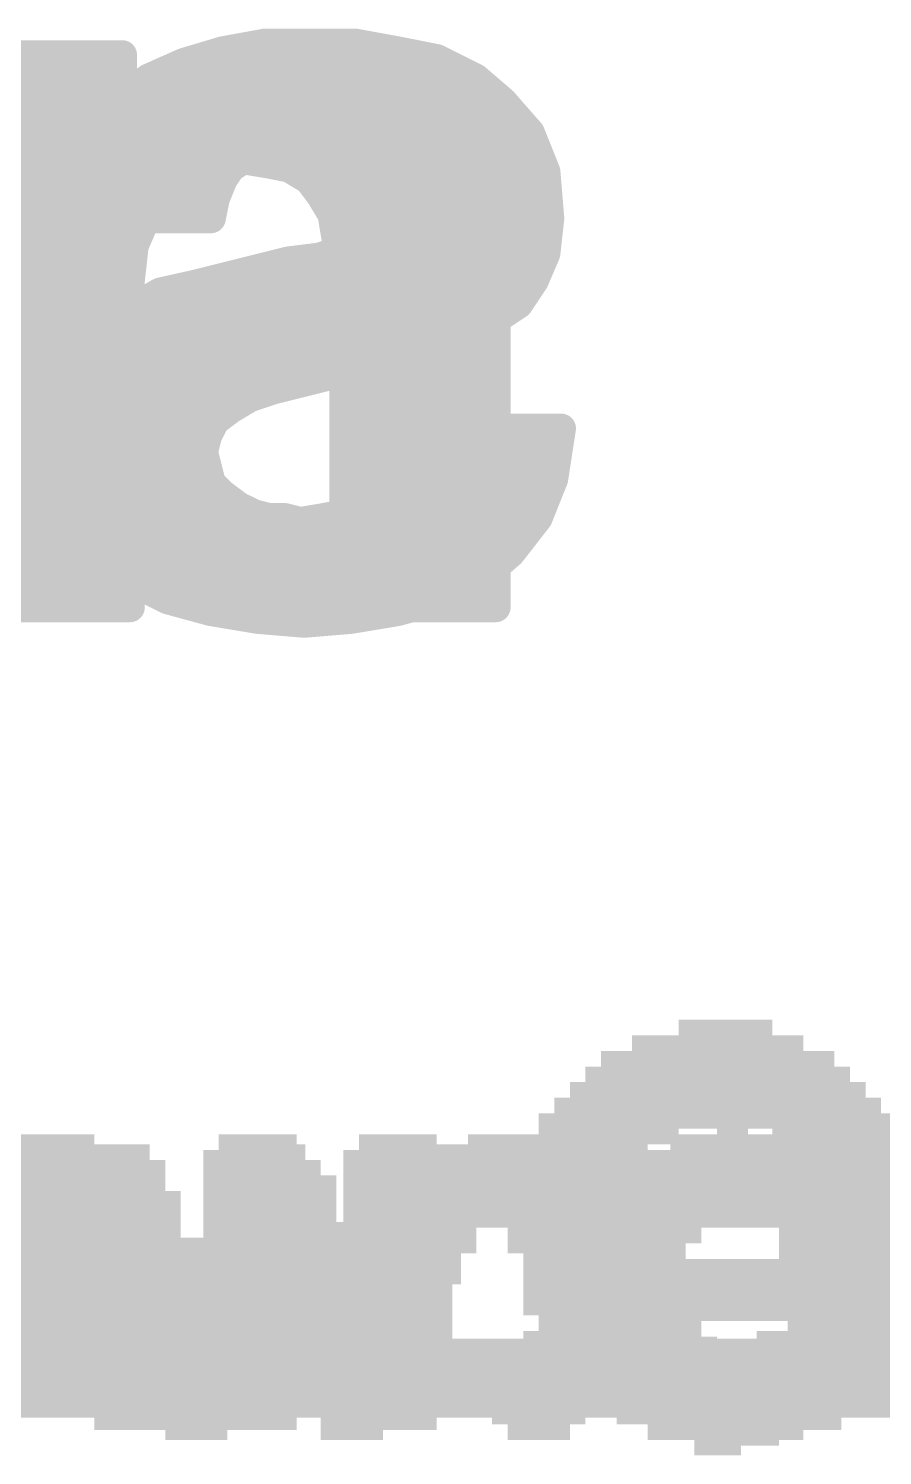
# Model space of a CAD drawing. Extents: x -27.9 to 58.7, y -12 to 40.1.
# Drawn here: x 16.708 to 18.902, y 18.572 to 22.24 of the extents above; entities that cross this region are included whole.
import ezdxf

# ---------------------------------------------------------------- set-up
doc = ezdxf.new("R2010")
doc.units = 0
for name, color, linetype in [('16', 132, 'CONTINUOUS'), ('21', 41, 'CONTINUOUS'), ('22', 40, 'CONTINUOUS')]:
    doc.layers.add(name, color=color, linetype=linetype)

# ---------------------------------------------------------------- blocks, each defined once
blk = doc.blocks.new('RECT')
blk.add_solid([(-0.5, -0.5), (0.5, -0.5), (-0.5, 0.5), (0.5, 0.5)])

msp = doc.modelspace()

# ---------------------------------------------------------------- linework, layer by layer
at = {"layer": '16', "const_width": 0.2032}
msp.add_lwpolyline([(22.479, 18.7706), (10.2362, 18.7706)], dxfattribs=at)
at = {"layer": '21', "const_width": 0.0762}
for points in [[(17.2686, 22.192), (17.3286, 22.202)], [(17.3286, 22.202), (17.3886, 22.202)], [(17.3886, 22.202), (17.5286, 22.192)], [(16.5786, 22.172), (16.9486, 22.172)], [(16.9486, 22.172), (16.9486, 21.972)], [(17.1486, 22.152), (17.2686, 22.192)], [(17.2152, 22.1742), (17.5939, 22.1742)], [(17.5286, 22.192), (17.6386, 22.162)], [(17.6386, 22.162), (17.7286, 22.112)], [(17.0886, 22.112), (17.1486, 22.152)], [(16.5786, 22.098), (16.9486, 22.098)], [(17.0386, 22.072), (17.0886, 22.112)], [(17.0711, 22.098), (17.7426, 22.098)], [(17.7286, 22.112), (17.7986, 22.042)], [(16.9986, 22.032), (17.0386, 22.072)], [(16.5786, 22.0218), (16.9486, 22.0218)], [(16.9586, 21.972), (16.9986, 22.032)], [(16.9918, 22.0218), (17.8112, 22.0218)], [(17.7986, 22.042), (17.8486, 21.962)], [(16.5786, 21.9456), (17.8535, 21.9456)], [(16.9486, 21.972), (16.9586, 21.972)], [(17.8486, 21.962), (17.8786, 21.862)], [(17.2686, 21.902), (17.1886, 21.892)], [(17.3286, 21.892), (17.2686, 21.902)], [(16.5786, 21.8694), (17.1076, 21.8694)], [(17.1286, 21.882), (17.0786, 21.852)], [(17.1886, 21.892), (17.1286, 21.882)], [(17.3786, 21.882), (17.3286, 21.892)], [(17.4286, 21.852), (17.3786, 21.882)], [(17.3996, 21.8694), (17.8764, 21.8694)], [(17.0786, 21.852), (17.0386, 21.802)], [(17.4586, 21.812), (17.4286, 21.852)], [(17.8786, 21.862), (17.8986, 21.752)], [(16.5786, 21.7932), (17.0333, 21.7932)], [(17.0386, 21.802), (17.0086, 21.752)], [(17.4886, 21.762), (17.4586, 21.812)], [(17.4699, 21.7932), (17.8911, 21.7932)], [(17.4986, 21.702), (17.4886, 21.762)], [(16.5786, 21.717), (16.9936, 21.717)], [(17.0086, 21.752), (16.9786, 21.682)], [(17.4961, 21.717), (17.9013, 21.717)], [(17.8986, 21.752), (17.9086, 21.622)], [(16.9786, 21.682), (16.9686, 21.592)], [(17.5086, 21.632), (17.4986, 21.702)], [(16.5786, 21.6408), (16.974, 21.6408)], [(17.5073, 21.6408), (17.9072, 21.6408)], [(17.5186, 21.552), (17.5086, 21.632)], [(17.9086, 21.622), (17.9086, 20.752)], [(16.9686, 21.592), (16.9686, 20.752)], [(16.5786, 21.5646), (16.9686, 21.5646)], [(17.517, 21.5646), (17.9086, 21.5646)], [(17.5186, 20.752), (17.5186, 21.552)], [(16.5786, 21.4884), (16.9686, 21.4884)], [(17.5186, 21.4884), (17.9086, 21.4884)], [(16.5786, 21.4122), (16.9686, 21.4122)], [(17.5186, 21.4122), (17.9086, 21.4122)], [(16.5786, 21.336), (16.9686, 21.336)], [(17.5186, 21.336), (17.9086, 21.336)], [(16.5786, 21.2598), (16.9686, 21.2598)], [(17.5186, 21.2598), (17.9086, 21.2598)], [(16.5786, 21.1836), (16.9686, 21.1836)], [(17.5186, 21.1836), (17.9086, 21.1836)], [(16.5786, 21.1074), (16.9686, 21.1074)], [(17.5186, 21.1074), (17.9086, 21.1074)], [(16.5786, 21.0312), (16.9686, 21.0312)], [(17.5186, 21.0312), (17.9086, 21.0312)], [(16.5786, 20.955), (16.9686, 20.955)], [(17.5186, 20.955), (17.9086, 20.955)], [(16.5786, 20.8788), (16.9686, 20.8788)], [(17.5186, 20.8788), (17.9086, 20.8788)], [(16.5786, 20.8026), (16.9686, 20.8026)], [(17.5186, 20.8026), (17.9086, 20.8026)], [(16.9686, 20.752), (16.5786, 20.752)], [(17.9086, 20.752), (17.5186, 20.752)]]:
    msp.add_lwpolyline(points, dxfattribs=at)
at = {"layer": '21', "const_width": 0.0381}
for points in [[(17.3286, 22.2211, 1), (17.3286, 22.183)], [(17.3317, 22.1832, 1), (17.3255, 22.2208)], [(17.39, 22.221, 1), (17.3872, 22.183)], [(17.3886, 22.183, 1), (17.3886, 22.2211)], [(16.9677, 22.172, 1), (16.9296, 22.172)], [(16.9486, 22.153, 1), (16.9486, 22.1911)], [(17.2152, 22.1933, 1), (17.2152, 22.1552)], [(17.2655, 22.2108, 1), (17.2717, 22.1732)], [(17.2746, 22.1739, 1), (17.2626, 22.2101)], [(17.5336, 22.2104, 1), (17.5236, 22.1736)], [(17.5272, 22.173, 1), (17.53, 22.211)], [(17.5939, 22.1552, 1), (17.5939, 22.1933)], [(17.6479, 22.1787, 1), (17.6293, 22.1453)], [(17.6336, 22.1436, 1), (17.6436, 22.1804)], [(17.1426, 22.1701, 1), (17.1546, 22.1339)], [(17.1592, 22.1361, 1), (17.138, 22.1679)], [(16.9486, 22.079, 1), (16.9486, 22.1171)], [(17.0711, 22.1171, 1), (17.0711, 22.079)], [(17.078, 22.1279, 1), (17.0992, 22.0961)], [(17.1005, 22.0971, 1), (17.0767, 22.1269)], [(17.7421, 22.1255, 1), (17.7151, 22.0985)], [(17.7193, 22.0953, 1), (17.7379, 22.1287)], [(17.7426, 22.079, 1), (17.7426, 22.1171)], [(17.0267, 22.0869, 1), (17.0505, 22.0571)], [(17.0521, 22.0585, 1), (17.0251, 22.0855)], [(16.9486, 22.0028, 1), (16.9486, 22.0409)], [(16.9918, 22.0409, 1), (16.9918, 22.0028)], [(16.9851, 22.0455, 1), (17.0121, 22.0185)], [(17.0145, 22.0214, 1), (16.9827, 22.0426)], [(17.8148, 22.0521, 1), (17.7824, 22.0319)], [(17.7851, 22.0285, 1), (17.8121, 22.0555)], [(17.8112, 22.0028, 1), (17.8112, 22.0409)], [(16.9486, 21.9911, 1), (16.9486, 21.953)], [(16.9296, 21.972, 1), (16.9677, 21.972)], [(16.9427, 21.9826, 1), (16.9745, 21.9614)], [(16.9586, 21.953, 1), (16.9586, 21.9911)], [(17.8668, 21.9675, 1), (17.8304, 21.9565)], [(17.8324, 21.9519, 1), (17.8648, 21.9721)], [(17.8535, 21.9266, 1), (17.8535, 21.9647)], [(17.2717, 21.9208, 1), (17.2655, 21.8832)], [(17.271, 21.8831, 1), (17.2662, 21.9209)], [(17.1076, 21.8504, 1), (17.1076, 21.8885)], [(17.1255, 21.9008, 1), (17.1317, 21.8632)], [(17.1384, 21.8657, 1), (17.1188, 21.8983)], [(17.1862, 21.9109, 1), (17.191, 21.8731)], [(17.1917, 21.8732, 1), (17.1855, 21.9108)], [(17.3323, 21.9107, 1), (17.3249, 21.8733)], [(17.3255, 21.8732, 1), (17.3317, 21.9108)], [(17.3884, 21.8983, 1), (17.3688, 21.8657)], [(17.3749, 21.8633, 1), (17.3823, 21.9007)], [(17.3996, 21.8885, 1), (17.3996, 21.8504)], [(17.8764, 21.8504, 1), (17.8764, 21.8885)], [(17.0688, 21.8683, 1), (17.0884, 21.8357)], [(17.0935, 21.8401, 1), (17.0637, 21.8639)], [(17.4438, 21.8634, 1), (17.4134, 21.8406)], [(17.4188, 21.8357, 1), (17.4384, 21.8683)], [(17.8973, 21.8654, 1), (17.8599, 21.8586)], [(17.8604, 21.8565, 1), (17.8968, 21.8675)], [(17.0237, 21.8139, 1), (17.0535, 21.7901)], [(17.0549, 21.7922, 1), (17.0223, 21.8118)], [(17.0333, 21.7742, 1), (17.0333, 21.8123)], [(17.4749, 21.8218, 1), (17.4423, 21.8022)], [(17.4434, 21.8006, 1), (17.4738, 21.8234)], [(17.4699, 21.8123, 1), (17.4699, 21.7742)], [(17.8911, 21.7742, 1), (17.8911, 21.8123)], [(17.5074, 21.7651, 1), (17.4698, 21.7589)], [(16.9923, 21.7618, 1), (17.0249, 21.7422)], [(17.0261, 21.7445, 1), (16.9911, 21.7595)], [(16.9936, 21.698, 1), (16.9936, 21.7361)], [(17.4723, 21.7522, 1), (17.5049, 21.7718)], [(17.4961, 21.7361, 1), (17.4961, 21.698)], [(17.9176, 21.7535, 1), (17.8796, 21.7505)], [(17.8799, 21.7486, 1), (17.9173, 21.7554)], [(17.9013, 21.698, 1), (17.9013, 21.7361)], [(16.9975, 21.6799, 1), (16.9597, 21.6841)], [(17.5175, 21.7047, 1), (17.4797, 21.6993)], [(17.4798, 21.6989, 1), (17.5174, 21.7051)], [(16.9611, 21.6895, 1), (16.9961, 21.6745)], [(16.974, 21.6218, 1), (16.974, 21.6599)], [(17.5073, 21.6599, 1), (17.5073, 21.6218)], [(17.5275, 21.6344, 1), (17.4897, 21.6296)], [(17.4897, 21.6293, 1), (17.5275, 21.6347)], [(17.9276, 21.622, 1), (17.8895, 21.622)], [(17.9072, 21.6218, 1), (17.9072, 21.6599)], [(16.9497, 21.5941, 1), (16.9875, 21.5899)], [(16.9877, 21.592, 1), (16.9496, 21.592)], [(17.8896, 21.6205, 1), (17.9276, 21.6235)], [(16.9686, 21.5456, 1), (16.9686, 21.5837)], [(17.517, 21.5837, 1), (17.517, 21.5456)], [(17.5376, 21.552, 1), (17.4995, 21.552)], [(17.4997, 21.5496, 1), (17.5375, 21.5544)], [(17.9086, 21.5456, 1), (17.9086, 21.5837)], [(16.9686, 21.4694, 1), (16.9686, 21.5075)], [(17.5186, 21.5075, 1), (17.5186, 21.4694)], [(17.9086, 21.4694, 1), (17.9086, 21.5075)], [(16.9686, 21.3932, 1), (16.9686, 21.4313)], [(17.5186, 21.4313, 1), (17.5186, 21.3932)], [(17.9086, 21.3932, 1), (17.9086, 21.4313)], [(16.9686, 21.317, 1), (16.9686, 21.3551)], [(17.5186, 21.3551, 1), (17.5186, 21.317)], [(17.9086, 21.317, 1), (17.9086, 21.3551)], [(16.9686, 21.2408, 1), (16.9686, 21.2789)], [(17.5186, 21.2789, 1), (17.5186, 21.2408)], [(17.9086, 21.2408, 1), (17.9086, 21.2789)], [(16.9686, 21.1646, 1), (16.9686, 21.2027)], [(17.5186, 21.2027, 1), (17.5186, 21.1646)], [(17.9086, 21.1646, 1), (17.9086, 21.2027)], [(16.9686, 21.0884, 1), (16.9686, 21.1265)], [(17.5186, 21.1265, 1), (17.5186, 21.0884)], [(17.9086, 21.0884, 1), (17.9086, 21.1265)], [(16.9686, 21.0122, 1), (16.9686, 21.0503)], [(17.5186, 21.0503, 1), (17.5186, 21.0122)], [(17.9086, 21.0122, 1), (17.9086, 21.0503)], [(16.9686, 20.936, 1), (16.9686, 20.9741)], [(17.5186, 20.9741, 1), (17.5186, 20.936)], [(17.9086, 20.936, 1), (17.9086, 20.9741)], [(16.9686, 20.8598, 1), (16.9686, 20.8979)], [(17.5186, 20.8979, 1), (17.5186, 20.8598)], [(17.9086, 20.8598, 1), (17.9086, 20.8979)], [(16.9686, 20.7836, 1), (16.9686, 20.8217)], [(17.5186, 20.8217, 1), (17.5186, 20.7836)], [(17.9086, 20.7836, 1), (17.9086, 20.8217)], [(16.9496, 20.752, 1), (16.9877, 20.752)], [(16.9686, 20.733, 1), (16.9686, 20.7711)], [(17.5186, 20.7711, 1), (17.5186, 20.733)], [(17.4995, 20.752, 1), (17.5376, 20.752)], [(17.8895, 20.752, 1), (17.9276, 20.752)], [(17.9086, 20.733, 1), (17.9086, 20.7711)]]:
    msp.add_lwpolyline(points, format="xyb", dxfattribs=at)
at = {"layer": '22', "const_width": 0.0762}
for points in [[(17.3166, 22.202), (17.2066, 22.182)], [(17.5466, 22.202), (17.3166, 22.202)], [(17.6566, 22.182), (17.5466, 22.202)], [(17.2066, 22.182), (17.1066, 22.152)], [(17.1806, 22.1742), (17.6956, 22.1742)], [(17.7566, 22.162), (17.6566, 22.182)], [(17.8566, 22.112), (17.7566, 22.162)], [(17.1066, 22.152), (17.0166, 22.112)], [(17.0166, 22.112), (16.9366, 22.052)], [(16.9979, 22.098), (17.8729, 22.098)], [(17.9266, 22.052), (17.8566, 22.112)], [(16.9366, 22.052), (16.8766, 21.972)], [(17.9966, 21.972), (17.9266, 22.052)], [(16.9139, 22.0218), (17.953, 22.0218)], [(16.8766, 21.972), (16.8266, 21.872)], [(16.8634, 21.9456), (18.0072, 21.9456)], [(17.2966, 21.922), (17.3466, 21.942)], [(17.3466, 21.942), (17.5166, 21.942)], [(17.5166, 21.942), (17.5466, 21.932)], [(18.0366, 21.872), (17.9966, 21.972)], [(17.2266, 21.882), (17.2566, 21.902)], [(17.2566, 21.902), (17.2966, 21.922)], [(17.5466, 21.932), (17.5866, 21.922)], [(17.5866, 21.922), (17.6166, 21.912)], [(17.6166, 21.912), (17.6566, 21.852)], [(16.8266, 21.872), (16.8066, 21.752)], [(16.8262, 21.8694), (17.2182, 21.8694)], [(17.2066, 21.852), (17.2266, 21.882)], [(17.645, 21.8694), (18.0368, 21.8694)], [(18.0466, 21.752), (18.0366, 21.872)], [(17.1866, 21.802), (17.2066, 21.852)], [(17.6566, 21.852), (17.6566, 21.812)], [(16.8135, 21.7932), (17.1848, 21.7932)], [(17.1766, 21.752), (17.1866, 21.802)], [(17.6566, 21.812), (17.6466, 21.772)], [(17.6519, 21.7932), (18.0432, 21.7932)], [(17.6466, 21.772), (17.6166, 21.732)], [(16.8066, 21.752), (17.1766, 21.752)], [(17.6166, 21.732), (17.5766, 21.702)], [(17.5966, 21.717), (18.0427, 21.717)], [(18.0366, 21.662), (18.0466, 21.752)], [(17.5766, 21.702), (17.5166, 21.672)], [(17.4566, 21.652), (17.3766, 21.642)], [(17.5166, 21.672), (17.4566, 21.652)], [(18.0066, 21.592), (18.0366, 21.662)], [(17.3766, 21.642), (17.1366, 21.582)], [(17.3718, 21.6408), (18.0275, 21.6408)], [(17.1366, 21.582), (17.0466, 21.562)], [(17.9666, 21.532), (18.0066, 21.592)], [(17.0466, 21.562), (16.9066, 21.482)], [(17.0583, 21.5646), (17.9883, 21.5646)], [(17.9066, 21.492), (17.9666, 21.532)], [(16.9066, 21.482), (16.8466, 21.432)], [(16.9178, 21.4884), (17.9003, 21.4884)], [(17.8366, 21.452), (17.9066, 21.492)], [(16.8466, 21.432), (16.8066, 21.372)], [(17.7666, 21.422), (17.8366, 21.452)], [(16.8334, 21.4122), (17.7405, 21.4122)], [(17.5966, 21.372), (17.6866, 21.392)], [(17.6866, 21.392), (17.7666, 21.422)], [(16.8066, 21.372), (16.7766, 21.302)], [(17.3366, 21.312), (17.4966, 21.352)], [(17.4966, 21.352), (17.5966, 21.372)], [(16.7912, 21.336), (17.4326, 21.336)], [(16.7766, 21.302), (16.7666, 21.212)], [(17.2266, 21.262), (17.2766, 21.292)], [(17.2766, 21.292), (17.3366, 21.312)], [(16.7719, 21.2598), (17.2237, 21.2598)], [(17.1866, 21.232), (17.2266, 21.262)], [(16.7666, 21.212), (16.7866, 21.082)], [(17.1666, 21.192), (17.1866, 21.232)], [(17.7066, 21.212), (17.7066, 21.152)], [(18.0766, 21.212), (17.7066, 21.212)], [(18.0566, 21.082), (18.0766, 21.212)], [(16.771, 21.1836), (17.1645, 21.1836)], [(17.1566, 21.152), (17.1666, 21.192)], [(17.7066, 21.1836), (18.0722, 21.1836)], [(17.1766, 21.072), (17.1566, 21.152)], [(17.7066, 21.152), (17.6866, 21.102)], [(16.7827, 21.1074), (17.1678, 21.1074)], [(17.6866, 21.102), (17.6566, 21.062)], [(17.6888, 21.1074), (18.0605, 21.1074)], [(16.7866, 21.082), (16.8266, 20.972)], [(17.2066, 21.042), (17.1766, 21.072)], [(17.6566, 21.062), (17.5766, 21.002)], [(18.0166, 20.982), (18.0566, 21.082)], [(16.8051, 21.0312), (17.221, 21.0312)], [(17.2466, 21.012), (17.2066, 21.042)], [(17.6155, 21.0312), (18.0363, 21.0312)], [(17.2866, 20.992), (17.2466, 21.012)], [(17.3266, 20.982), (17.2866, 20.992)], [(17.5166, 20.992), (17.4666, 20.982)], [(17.5766, 21.002), (17.5166, 20.992)], [(16.8266, 20.972), (16.8866, 20.892)], [(16.8393, 20.955), (17.9956, 20.955)], [(17.3666, 20.982), (17.3266, 20.982)], [(17.4066, 20.972), (17.3666, 20.982)], [(17.4666, 20.982), (17.4066, 20.972)], [(17.9466, 20.892), (18.0166, 20.982)], [(16.8866, 20.892), (16.9666, 20.822)], [(16.9017, 20.8788), (17.9315, 20.8788)], [(17.8666, 20.822), (17.9466, 20.892)], [(16.9666, 20.822), (17.0666, 20.772)], [(17.0054, 20.8026), (17.8278, 20.8026)], [(17.7666, 20.772), (17.8666, 20.822)], [(17.0666, 20.772), (17.1766, 20.742)], [(17.6566, 20.742), (17.7666, 20.772)], [(17.1766, 20.742), (17.2966, 20.722)], [(17.2702, 20.7264), (17.563, 20.7264)], [(17.5366, 20.722), (17.6566, 20.742)], [(17.2966, 20.722), (17.4166, 20.712)], [(17.4166, 20.712), (17.5366, 20.722)]]:
    msp.add_lwpolyline(points, dxfattribs=at)
at = {"layer": '22', "const_width": 0.0381}
for points in [[(17.3166, 22.2211, 1), (17.3166, 22.183)], [(17.32, 22.1833, 1), (17.3132, 22.2207)], [(17.55, 22.2207, 1), (17.5432, 22.1833)], [(17.5466, 22.183, 1), (17.5466, 22.2211)], [(17.1806, 22.1933, 1), (17.1806, 22.1552)], [(17.2032, 22.2007, 1), (17.21, 22.1633)], [(17.2121, 22.1638, 1), (17.2011, 22.2002)], [(17.6603, 22.2007, 1), (17.6529, 22.1633)], [(17.6532, 22.1633, 1), (17.66, 22.2007)], [(17.6956, 22.1552, 1), (17.6956, 22.1933)], [(17.7651, 22.179, 1), (17.7481, 22.145)], [(17.7529, 22.1433, 1), (17.7603, 22.1807)], [(17.1011, 22.1702, 1), (17.1121, 22.1338)], [(17.1143, 22.1346, 1), (17.0989, 22.1694)], [(16.9979, 22.1171, 1), (16.9979, 22.079)], [(17.0089, 22.1294, 1), (17.0243, 22.0946)], [(17.028, 22.0968, 1), (17.0052, 22.1272)], [(17.869, 22.1265, 1), (17.8442, 22.0975)], [(17.8481, 22.095, 1), (17.8651, 22.129)], [(17.8729, 22.079, 1), (17.8729, 22.1171)], [(16.9252, 22.0672, 1), (16.948, 22.0368)], [(16.9518, 22.0406, 1), (16.9214, 22.0634)], [(17.9409, 22.0645, 1), (17.9123, 22.0395)], [(17.9142, 22.0375, 1), (17.939, 22.0665)], [(16.9139, 22.0409, 1), (16.9139, 22.0028)], [(17.953, 22.0028, 1), (17.953, 22.0409)], [(16.8634, 21.9647, 1), (16.8634, 21.9266)], [(16.8614, 21.9834, 1), (16.8918, 21.9606)], [(16.8936, 21.9635, 1), (16.8596, 21.9805)], [(17.3466, 21.9611, 1), (17.3466, 21.923)], [(17.3537, 21.9243, 1), (17.3395, 21.9597)], [(17.5226, 21.9601, 1), (17.5106, 21.9239)], [(17.5166, 21.923, 1), (17.5166, 21.9611)], [(18.0143, 21.9791, 1), (17.9789, 21.9649)], [(17.9823, 21.9595, 1), (18.0109, 21.9845)], [(18.0072, 21.9266, 1), (18.0072, 21.9647)], [(17.2481, 21.919, 1), (17.2651, 21.885)], [(17.2672, 21.8861, 1), (17.246, 21.9179)], [(17.2895, 21.9397, 1), (17.3037, 21.9043)], [(17.3051, 21.905, 1), (17.2881, 21.939)], [(17.5512, 21.9505, 1), (17.542, 21.9135)], [(17.5406, 21.9139, 1), (17.5526, 21.9501)], [(17.5926, 21.9401, 1), (17.5806, 21.9039)], [(17.582, 21.9035, 1), (17.5912, 21.9405)], [(17.6325, 21.9226, 1), (17.6007, 21.9014)], [(17.6106, 21.8939, 1), (17.6226, 21.9301)], [(16.8262, 21.8885, 1), (16.8262, 21.8504)], [(16.8454, 21.8689, 1), (16.8078, 21.8751)], [(17.216, 21.8979, 1), (17.2372, 21.8661)], [(17.2425, 21.8714, 1), (17.2107, 21.8926)], [(17.2182, 21.8504, 1), (17.2182, 21.8885)], [(17.645, 21.8885, 1), (17.645, 21.8504)], [(18.0556, 21.8736, 1), (18.0176, 21.8704)], [(18.0368, 21.8504, 1), (18.0368, 21.8885)], [(16.8096, 21.8805, 1), (16.8436, 21.8635)], [(17.1907, 21.8626, 1), (17.2225, 21.8414)], [(17.2243, 21.8449, 1), (17.1889, 21.8591)], [(17.6757, 21.852, 1), (17.6376, 21.852)], [(17.6407, 21.8414, 1), (17.6725, 21.8626)], [(18.0189, 21.8649, 1), (18.0543, 21.8791)], [(16.8135, 21.8123, 1), (16.8135, 21.7742)], [(17.1689, 21.8091, 1), (17.2043, 21.7949)], [(17.2053, 21.7983, 1), (17.1679, 21.8057)], [(17.1848, 21.7742, 1), (17.1848, 21.8123)], [(17.6519, 21.8123, 1), (17.6519, 21.7742)], [(17.6376, 21.812, 1), (17.6757, 21.812)], [(17.6751, 21.8074, 1), (17.6381, 21.8166)], [(18.0432, 21.7742, 1), (18.0432, 21.8123)], [(17.6281, 21.7766, 1), (17.6651, 21.7674)], [(17.6618, 21.7606, 1), (17.6314, 21.7834)], [(16.8066, 21.7711, 1), (16.8066, 21.733)], [(16.7878, 21.7551, 1), (16.8254, 21.7489)], [(17.1579, 21.7557, 1), (17.1953, 21.7483)], [(17.1766, 21.733, 1), (17.1766, 21.7711)], [(17.5966, 21.7361, 1), (17.5966, 21.698)], [(17.6014, 21.7434, 1), (17.6318, 21.7206)], [(17.628, 21.7168, 1), (17.6052, 21.7472)], [(18.0276, 21.7504, 1), (18.0656, 21.7536)], [(18.0655, 21.7499, 1), (18.0277, 21.7541)], [(18.0427, 21.698, 1), (18.0427, 21.7361)], [(17.5652, 21.7172, 1), (17.588, 21.6868)], [(17.5851, 21.685, 1), (17.5681, 21.719)], [(17.4506, 21.6701, 1), (17.4626, 21.6339)], [(17.459, 21.6331, 1), (17.4542, 21.6709)], [(17.5081, 21.689, 1), (17.5251, 21.655)], [(17.5226, 21.6539, 1), (17.5106, 21.6901)], [(18.0177, 21.6641, 1), (18.0555, 21.6599)], [(18.0541, 21.6545, 1), (18.0191, 21.6695)], [(17.3718, 21.6599, 1), (17.3718, 21.6218)], [(17.3742, 21.6609, 1), (17.379, 21.6231)], [(17.3812, 21.6235, 1), (17.372, 21.6605)], [(18.0275, 21.6218, 1), (18.0275, 21.6599)], [(17.132, 21.6005, 1), (17.1412, 21.5635)], [(17.1407, 21.5634, 1), (17.1325, 21.6006)], [(17.9891, 21.5995, 1), (18.0241, 21.5845)], [(18.0225, 21.5814, 1), (17.9907, 21.6026)], [(17.0425, 21.5806, 1), (17.0507, 21.5434)], [(17.0561, 21.5455, 1), (17.0371, 21.5785)], [(17.0583, 21.5837, 1), (17.0583, 21.5456)], [(17.9883, 21.5456, 1), (17.9883, 21.5837)], [(17.9507, 21.5426, 1), (17.9825, 21.5214)], [(17.9772, 21.5161, 1), (17.956, 21.5479)], [(16.8971, 21.4985, 1), (16.9161, 21.4655)], [(16.9188, 21.4674, 1), (16.8944, 21.4966)], [(16.9178, 21.5075, 1), (16.9178, 21.4694)], [(17.896, 21.5079, 1), (17.9172, 21.4761)], [(17.9161, 21.4755, 1), (17.8971, 21.5085)], [(17.9003, 21.4694, 1), (17.9003, 21.5075)], [(16.8344, 21.4466, 1), (16.8588, 21.4174)], [(16.8625, 21.4214, 1), (16.8307, 21.4426)], [(17.8271, 21.4685, 1), (17.8461, 21.4355)], [(17.8441, 21.4345, 1), (17.8291, 21.4695)], [(16.8334, 21.4313, 1), (16.8334, 21.3932)], [(17.6799, 21.4098, 1), (17.6933, 21.3742)], [(17.6907, 21.3734, 1), (17.6825, 21.4106)], [(17.7405, 21.3932, 1), (17.7405, 21.4313)], [(17.7591, 21.4395, 1), (17.7741, 21.4045)], [(17.7733, 21.4042, 1), (17.7599, 21.4398)], [(16.7907, 21.3826, 1), (16.8225, 21.3614)], [(16.8241, 21.3645, 1), (16.7891, 21.3795)], [(17.4929, 21.3707, 1), (17.5003, 21.3333)], [(17.5012, 21.3335, 1), (17.492, 21.3705)], [(17.5925, 21.3906, 1), (17.6007, 21.3534)], [(17.6003, 21.3533, 1), (17.5929, 21.3907)], [(16.7912, 21.3551, 1), (16.7912, 21.317)], [(17.4326, 21.317, 1), (17.4326, 21.3551)], [(16.7591, 21.3095, 1), (16.7941, 21.2945)], [(16.7955, 21.2999, 1), (16.7577, 21.3041)], [(17.2706, 21.3101, 1), (17.2826, 21.2739)], [(17.2864, 21.2757, 1), (17.2668, 21.3083)], [(17.332, 21.3305, 1), (17.3412, 21.2935)], [(17.3426, 21.2939, 1), (17.3306, 21.3301)], [(16.7719, 21.2789, 1), (16.7719, 21.2408)], [(17.2168, 21.2783, 1), (17.2364, 21.2457)], [(17.238, 21.2468, 1), (17.2152, 21.2772)], [(17.2237, 21.2408, 1), (17.2237, 21.2789)], [(16.7854, 21.2149, 1), (16.7478, 21.2091)], [(17.1752, 21.2472, 1), (17.198, 21.2168)], [(17.2036, 21.2235, 1), (17.1696, 21.2405)], [(17.7257, 21.212, 1), (17.6876, 21.212)], [(17.7066, 21.231, 1), (17.7066, 21.1929)], [(18.0954, 21.2091, 1), (18.0578, 21.2149)], [(18.0766, 21.1929, 1), (18.0766, 21.231)], [(16.7477, 21.2141, 1), (16.7855, 21.2099)], [(16.771, 21.2027, 1), (16.771, 21.1646)], [(17.1496, 21.2005, 1), (17.1836, 21.1835)], [(17.1851, 21.1874, 1), (17.1481, 21.1966)], [(17.1645, 21.1646, 1), (17.1645, 21.2027)], [(17.7066, 21.2027, 1), (17.7066, 21.1646)], [(18.0722, 21.1646, 1), (18.0722, 21.2027)], [(17.1751, 21.1566, 1), (17.1381, 21.1474)], [(17.1381, 21.1566, 1), (17.1751, 21.1474)], [(17.6876, 21.152, 1), (17.7257, 21.152)], [(17.7243, 21.1449, 1), (17.6889, 21.1591)], [(16.7827, 21.1265, 1), (16.7827, 21.0884)], [(17.1678, 21.0884, 1), (17.1678, 21.1265)], [(17.6888, 21.1265, 1), (17.6888, 21.0884)], [(17.7018, 21.0906, 1), (17.6714, 21.1134)], [(18.0605, 21.0884, 1), (18.0605, 21.1265)], [(16.8045, 21.0885, 1), (16.7687, 21.0755)], [(16.7678, 21.0791, 1), (16.8054, 21.0849)], [(17.1901, 21.0855, 1), (17.1631, 21.0585)], [(17.1581, 21.0674, 1), (17.1951, 21.0766)], [(17.668, 21.0468, 1), (17.6452, 21.0772)], [(17.6689, 21.1091, 1), (17.7043, 21.0949)], [(18.0378, 21.0849, 1), (18.0754, 21.0791)], [(18.0743, 21.0749, 1), (18.0389, 21.0891)], [(16.8051, 21.0503, 1), (16.8051, 21.0122)], [(17.218, 21.0572, 1), (17.1952, 21.0268)], [(17.1931, 21.0285, 1), (17.2201, 21.0555)], [(17.221, 21.0122, 1), (17.221, 21.0503)], [(17.6155, 21.0503, 1), (17.6155, 21.0122)], [(17.6414, 21.0734, 1), (17.6718, 21.0506)], [(18.0363, 21.0122, 1), (18.0363, 21.0503)], [(17.2551, 21.029, 1), (17.2381, 20.995)], [(17.2352, 20.9968, 1), (17.258, 21.0272)], [(17.2912, 21.0105, 1), (17.282, 20.9735)], [(17.2781, 20.975, 1), (17.2951, 21.009)], [(17.5135, 21.0108, 1), (17.5197, 20.9732)], [(17.5203, 20.9733, 1), (17.5129, 21.0107)], [(17.5652, 21.0172, 1), (17.588, 20.9868)], [(17.5797, 20.9832, 1), (17.5735, 21.0208)], [(16.8418, 20.9834, 1), (16.8114, 20.9606)], [(16.8087, 20.9655, 1), (16.8445, 20.9785)], [(16.8393, 20.9741, 1), (16.8393, 20.936)], [(17.3266, 21.001, 1), (17.3266, 20.9629)], [(17.322, 20.9635, 1), (17.3312, 21.0005)], [(17.3712, 21.0005, 1), (17.362, 20.9635)], [(17.3666, 20.9629, 1), (17.3666, 21.001)], [(17.4035, 20.9908, 1), (17.4097, 20.9532)], [(17.402, 20.9535, 1), (17.4112, 20.9905)], [(17.4629, 21.0007, 1), (17.4703, 20.9633)], [(17.4697, 20.9632, 1), (17.4635, 21.0008)], [(17.9956, 20.936, 1), (17.9956, 20.9741)], [(17.9989, 20.9891, 1), (18.0343, 20.9749)], [(18.0316, 20.9703, 1), (18.0016, 20.9937)], [(16.8991, 20.9063, 1), (16.8741, 20.8777)], [(16.8714, 20.8806, 1), (16.9018, 20.9034)], [(16.9017, 20.8979, 1), (16.9017, 20.8598)], [(17.9316, 20.9037, 1), (17.9616, 20.8803)], [(17.9315, 20.8598, 1), (17.9315, 20.8979)], [(17.9591, 20.8777, 1), (17.9341, 20.9063)], [(16.9751, 20.839, 1), (16.9581, 20.805)], [(16.9541, 20.8077, 1), (16.9791, 20.8363)], [(17.0054, 20.8217, 1), (17.0054, 20.7836)], [(17.8278, 20.7836, 1), (17.8278, 20.8217)], [(17.8541, 20.8363, 1), (17.8791, 20.8077)], [(17.8751, 20.805, 1), (17.8581, 20.839)], [(17.0716, 20.7904, 1), (17.0616, 20.7536)], [(17.0581, 20.755, 1), (17.0751, 20.789)], [(17.7581, 20.789, 1), (17.7751, 20.755)], [(17.7716, 20.7536, 1), (17.7616, 20.7904)], [(17.1797, 20.7608, 1), (17.1735, 20.7232)], [(17.1716, 20.7236, 1), (17.1816, 20.7604)], [(17.2702, 20.7455, 1), (17.2702, 20.7074)], [(17.563, 20.7074, 1), (17.563, 20.7455)], [(17.6516, 20.7604, 1), (17.6616, 20.7236)], [(17.6597, 20.7232, 1), (17.6535, 20.7608)], [(17.2982, 20.741, 1), (17.295, 20.703)], [(17.2935, 20.7032, 1), (17.2997, 20.7408)], [(17.415, 20.731, 1), (17.4182, 20.693)], [(17.415, 20.693, 1), (17.4182, 20.731)], [(17.5335, 20.7408, 1), (17.5397, 20.7032)], [(17.5382, 20.703, 1), (17.535, 20.741)]]:
    msp.add_lwpolyline(points, format="xyb", dxfattribs=at)

# ---------------------------------------------------------------- block references
at = {"layer": '21', "yscale": 0.04}
for p, xscale in [((18.5168, 19.417), 0.08), ((16.7768, 19.377), 0.2), ((17.2968, 19.377), 0.2), ((17.6568, 19.377), 0.2), ((17.9568, 19.377), 0.24), ((18.5368, 19.377), 0.36), ((16.7768, 19.337), 0.28), ((17.2768, 19.337), 0.24), ((17.8168, 19.337), 0.6), ((18.5368, 19.337), 0.52), ((16.7768, 19.297), 0.28), ((17.2968, 19.297), 0.28), ((17.8168, 19.297), 0.6), ((18.5368, 19.297), 0.6), ((16.7768, 19.257), 0.28), ((17.2968, 19.257), 0.28), ((17.8168, 19.257), 0.6), ((18.5168, 19.257), 0.64), ((16.7768, 19.217), 0.28), ((17.2968, 19.217), 0.28), ((17.8168, 19.217), 0.6), ((18.5168, 19.217), 0.72), ((16.7768, 19.177), 0.28), ((17.2968, 19.177), 0.28), ((17.7968, 19.177), 0.56), ((18.5168, 19.177), 0.72), ((16.7768, 19.137), 0.28), ((17.2968, 19.137), 0.28), ((17.6768, 19.137), 0.32), ((17.9968, 19.137), 0.08), ((18.2768, 19.137), 0.32), ((18.7568, 19.137), 0.24), ((16.7768, 19.097), 0.28), ((17.2968, 19.097), 0.28), ((17.6568, 19.097), 0.28), ((18.2568, 19.097), 0.28), ((18.7568, 19.097), 0.24), ((16.7768, 19.057), 0.28), ((17.2968, 19.057), 0.28), ((17.6568, 19.057), 0.28), ((18.4968, 19.057), 0.76), ((16.7768, 19.017), 0.28), ((17.2968, 19.017), 0.28), ((17.6568, 19.017), 0.28), ((18.4968, 19.017), 0.76), ((16.7768, 18.977), 0.28), ((17.2968, 18.977), 0.28), ((17.6568, 18.977), 0.28), ((18.4768, 18.977), 0.72), ((16.7968, 18.937), 0.32), ((17.2768, 18.937), 0.32), ((17.6568, 18.937), 0.28), ((18.4568, 18.937), 0.68), ((17.0568, 18.897), 0.76), ((17.6568, 18.897), 0.28), ((18.2768, 18.897), 0.32), ((17.0568, 18.857), 0.76), ((17.6568, 18.857), 0.28), ((18.3168, 18.857), 0.32), ((18.7368, 18.857), 0.12), ((17.0568, 18.817), 0.76), ((17.6568, 18.817), 0.28), ((18.4968, 18.817), 0.68), ((17.0768, 18.777), 0.72), ((17.6568, 18.777), 0.28), ((18.5168, 18.777), 0.64), ((17.0968, 18.737), 0.68), ((17.6568, 18.737), 0.28), ((18.5368, 18.737), 0.6), ((17.0968, 18.697), 0.6), ((17.6568, 18.697), 0.28), ((18.5568, 18.697), 0.56), ((16.9768, 18.657), 0.2), ((17.2968, 18.657), 0.2), ((17.6568, 18.657), 0.2), ((18.5568, 18.657), 0.48), ((18.5568, 18.617), 0.16)]:
    msp.add_blockref('RECT', p, dxfattribs=dict(at, xscale=xscale))
at = {"layer": '22', "yscale": 0.04, "rotation": 180}
for p, xscale in [((18.499, 19.6716), 0.24), ((18.479, 19.6316), 0.44), ((18.479, 19.5916), 0.6), ((18.479, 19.5516), 0.68), ((18.479, 19.5116), 0.76), ((18.479, 19.4716), 0.84), ((18.479, 19.4316), 0.92), ((18.199, 19.3916), 0.36), ((18.779, 19.3916), 0.32), ((16.939, 19.3516), 0.16), ((17.339, 19.3516), 0.16), ((17.759, 19.3516), 0.2), ((18.139, 19.3516), 0.32), ((18.819, 19.3516), 0.32), ((16.939, 19.3116), 0.24), ((17.339, 19.3116), 0.24), ((17.779, 19.3116), 0.24), ((18.139, 19.3116), 0.32), ((18.839, 19.3116), 0.28), ((16.919, 19.2716), 0.28), ((17.359, 19.2716), 0.28), ((17.759, 19.2716), 0.28), ((18.119, 19.2716), 0.28), ((18.879, 19.2716), 0.28), ((16.939, 19.2316), 0.32), ((17.359, 19.2316), 0.28), ((17.759, 19.2316), 0.28), ((18.119, 19.2316), 0.28), ((18.879, 19.2316), 0.28), ((16.959, 19.1916), 0.28), ((17.339, 19.1916), 0.32), ((17.759, 19.1916), 0.28), ((18.099, 19.1916), 0.24), ((18.879, 19.1916), 0.28), ((16.959, 19.1516), 0.28), ((17.359, 19.1516), 0.36), ((17.719, 19.1516), 0.28), ((18.079, 19.1516), 0.28), ((18.879, 19.1516), 0.28), ((17.199, 19.1116), 0.68), ((17.719, 19.1116), 0.28), ((18.079, 19.1116), 0.28), ((18.879, 19.1116), 0.28), ((17.339, 19.0716), 0.96), ((18.099, 19.0716), 0.24), ((18.879, 19.0716), 0.28), ((17.359, 19.0316), 0.92), ((18.119, 19.0316), 0.28), ((18.879, 19.0316), 0.28), ((17.339, 18.9916), 0.88), ((18.119, 18.9916), 0.28), ((18.859, 18.9916), 0.32), ((17.339, 18.9516), 0.88), ((18.139, 18.9516), 0.32), ((18.839, 18.9516), 0.28), ((17.359, 18.9116), 0.84), ((18.179, 18.9116), 0.32), ((18.819, 18.9116), 0.32), ((17.139, 18.8716), 0.4), ((17.559, 18.8716), 0.36), ((18.199, 18.8716), 0.44), ((18.759, 18.8716), 0.36), ((17.139, 18.8316), 0.32), ((17.559, 18.8316), 0.36), ((18.419, 18.8316), 1.04), ((17.139, 18.7916), 0.32), ((17.539, 18.7916), 0.32), ((18.379, 18.7916), 1.04), ((17.139, 18.7516), 0.32), ((17.559, 18.7516), 0.28), ((17.139, 18.7116), 0.24), ((17.559, 18.7116), 0.28), ((18.339, 18.7116), 0.96), ((17.139, 18.6716), 0.24), ((17.559, 18.6716), 0.2), ((18.019, 18.6716), 0.24), ((18.499, 18.6716), 0.56), ((17.139, 18.6316), 0.16), ((17.539, 18.6316), 0.16), ((18.019, 18.6316), 0.16), ((18.499, 18.6316), 0.4), ((18.479, 18.5916), 0.12)]:
    msp.add_blockref('RECT', p, dxfattribs=dict(at, xscale=xscale))
msp.add_blockref('RECT', (18.359, 18.7516), dxfattribs=at)

doc.saveas('drawing.dxf')
